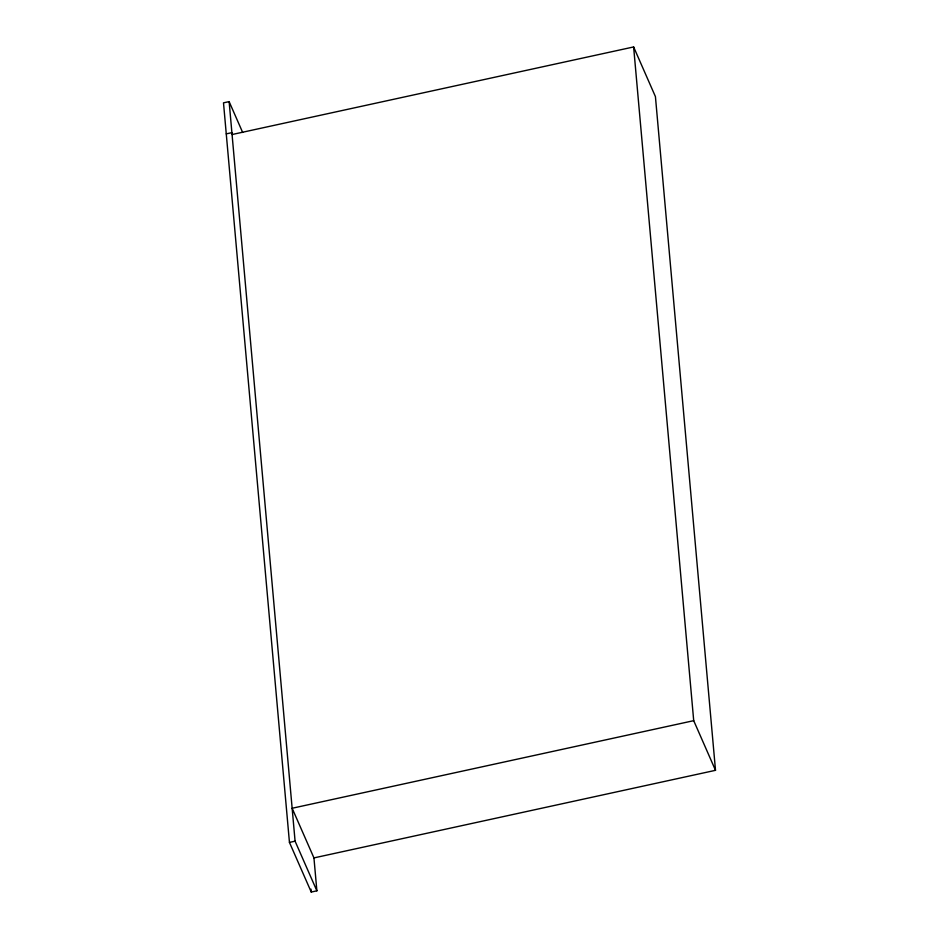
<?xml version="1.0" encoding="UTF-8"?>
<svg xmlns="http://www.w3.org/2000/svg" width="939" height="939" viewBox="0 0 939 939"><rect width="100%" height="100%" fill="white"/><g stroke="black" fill="none" stroke-linecap="round" stroke-linejoin="round"><path stroke-width="1.41" d="M242.673 132.469L229.128 101.612L223.494 102.844L289.447 842.4L311.243 892.05L316.877 890.818L313.943 857.906L292.146 808.256L693.71 720.671L715.506 770.32L313.943 857.906M226.264 133.878L231.886 132.657M232.062 134.535L633.625 46.95L655.422 96.6L715.506 770.32M289.447 842.4L295.081 841.18L316.877 890.818M633.625 46.95L693.71 720.671M310.985 889.127L311.243 892.05M229.128 101.612L295.081 841.18"/></g></svg>
